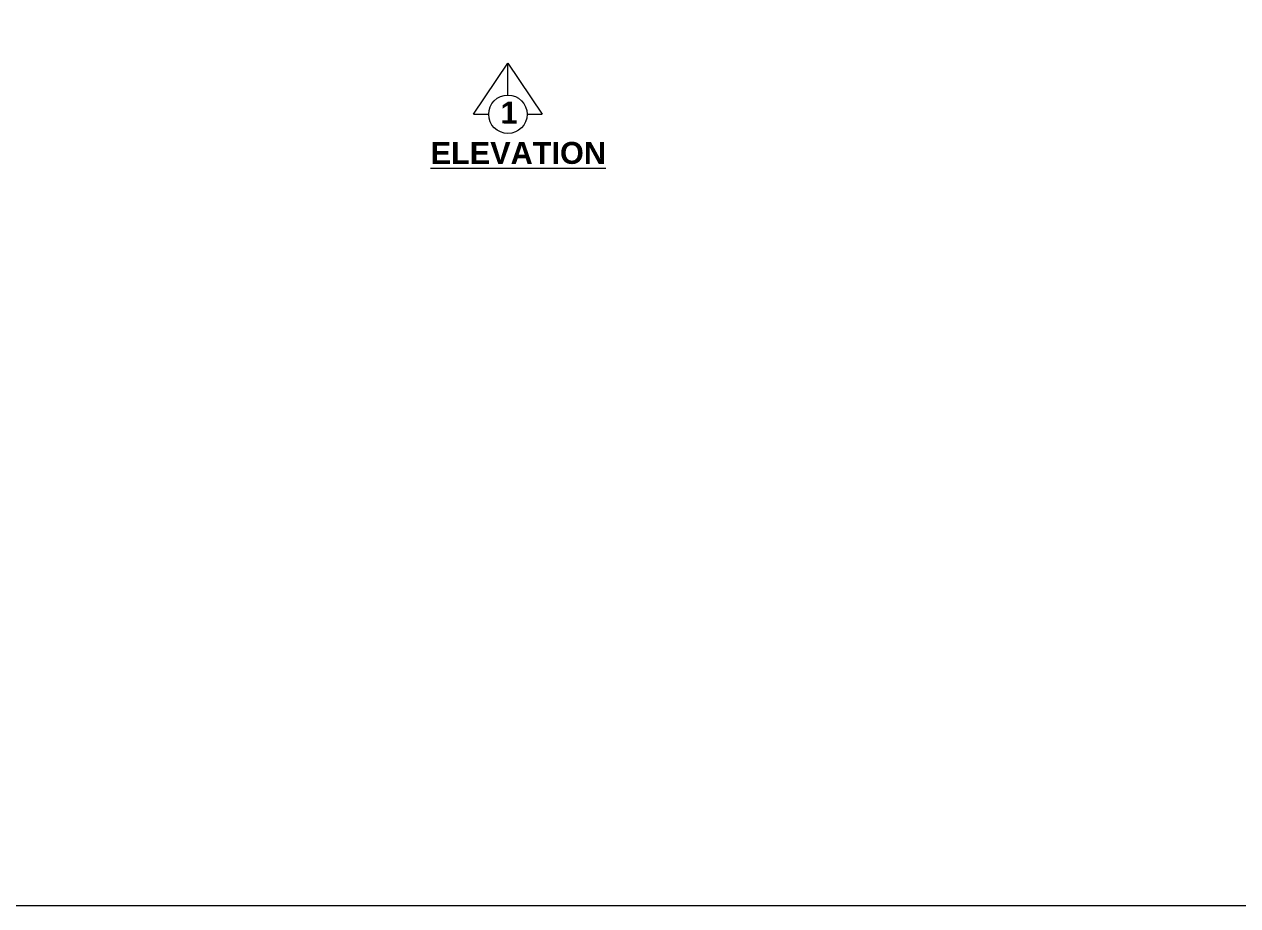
# Model space of a CAD drawing. Header units: millimetres. Extents: x 1898 to 3725, y 783 to 1532.
# Drawn here: x 2788.44 to 2821.63, y 862.12 to 886.24 of the extents above; entities that cross this region are included whole.
import ezdxf

# ---------------------------------------------------------------- set-up
doc = ezdxf.new("R2010")
doc.units = ezdxf.units.MM
for name, color, linetype, lineweight in [('DIM', 6, 'Continuous', 18), ('TEXT', 7, 'Continuous', 15), ('Window-Wall', 7, 'Continuous', 18)]:
    doc.layers.add(name, color=color, linetype=linetype, lineweight=lineweight)
doc.styles.add('Tabrej.', font='arial.ttf', dxfattribs={"height": 2})

# ---------------------------------------------------------------- blocks, each defined once
blk = doc.blocks.new('DERT56789')
at = {"layer": 'TEXT', "ltscale": 0.05}
for p, q in [((48.2895, -3.8938), (49.228, -2.4951)), ((49.228, -3.3677), (49.228, -2.4951)), ((49.228, -2.4951), (50.1665, -3.8938)), ((48.2895, -3.8938), (48.7019, -3.8938)), ((49.754, -3.8938), (50.1665, -3.8938))]:
    blk.add_line(p, q, dxfattribs=at)
blk.add_circle((49.228, -3.8938), 0.526, dxfattribs=at)
at = {"layer": 'TEXT', "insert": (49.0312, -3.5457), "char_height": 0.6, "attachment_point": 1, "rotation": 359.4813, "style": 'Tabrej.'}
blk.add_mtext_dynamic_manual_height_columns('{\\fArial|b1|i0|c0|p34;1}', width=20.540561, gutter_width=5, heights=[0], dxfattribs=at)
at = {"layer": 'TEXT', "insert": (47.1138, -4.6515), "char_height": 0.6, "attachment_point": 1, "style": 'Tabrej.'}
blk.add_mtext_dynamic_manual_height_columns('{\\fArial|b1|i0|c0|p34;\\LELEVATION }', width=20.540561, gutter_width=5, heights=[0], dxfattribs=at)

msp = doc.modelspace()

# ---------------------------------------------------------------- linework, layer by layer
at = {"layer": 'DIM'}
msp.add_lwpolyline([(2681.8401, 910.3571), (2854.8272, 910.3571), (2854.8272, 862.1185), (2681.8401, 862.1185)], close=True, dxfattribs=at)

# ---------------------------------------------------------------- block references
at = {"layer": 'Window-Wall'}
msp.add_blockref('DERT56789', (2752.4428, 887.669), dxfattribs=at)

doc.saveas('drawing.dxf')
